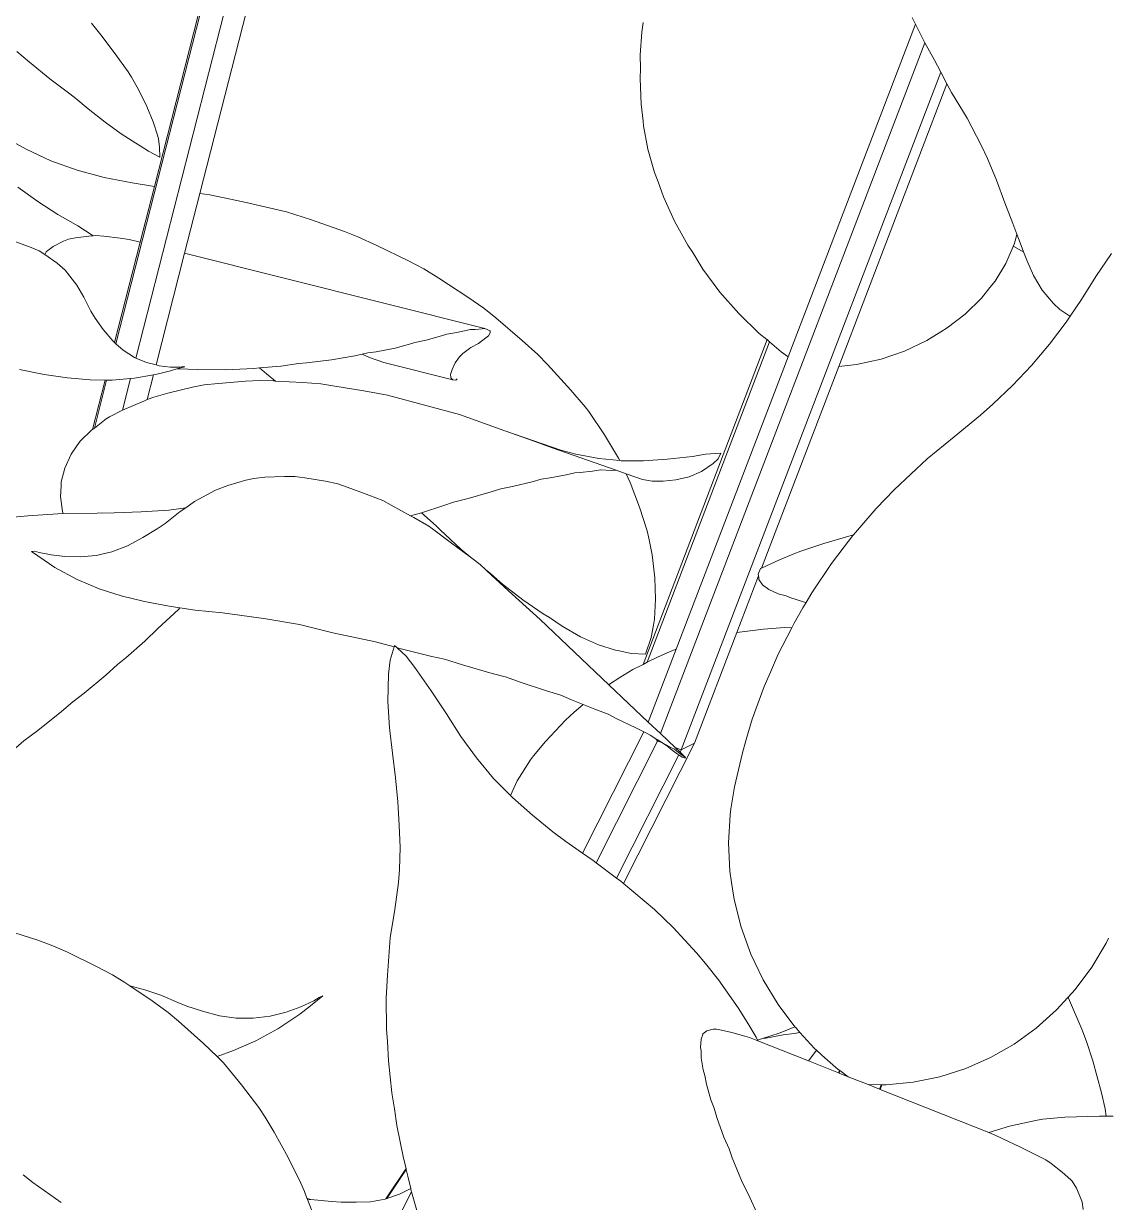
# Model space of a CAD drawing. Header units: metres. Extents: x 12.2 to 77.2, y 18.8 to 35.5.
# Drawn here: x 61.6168 to 61.8516, y 30.0491 to 30.3045 of the extents above; entities that cross this region are included whole.
import ezdxf

# ---------------------------------------------------------------- set-up
doc = ezdxf.new("R2010")
doc.units = ezdxf.units.M
doc.layers.add('0inne_gulv', color=7, linetype='Continuous', lineweight=13)

# ---------------------------------------------------------------- blocks, each defined once
blk = doc.blocks.new('One bedroom house rs')
for p, q in [((-8.92525, -1.75075), (-8.89274, -1.62358)), ((-8.9169, -1.71672), (-8.89324, -1.62415)), ((-8.88801, -1.62503), (-8.92093, -1.75386)), ((-8.90706, -1.71821), (-8.88377, -1.62705)), ((-8.75271, -1.68005), (-8.752, -1.68151)), ((-8.92849, -1.68384), (-8.93057, -1.68127)), ((-8.81131, -1.68326), (-8.81099, -1.68117)), ((-8.752, -1.68151), (-8.7796, -1.75357)), ((-8.752, -1.68151), (-8.75017, -1.68526)), ((-8.92849, -1.68384), (-8.92538, -1.68794)), ((-8.81165, -1.68814), (-8.81131, -1.68326)), ((-8.80729, -1.83521), (-8.74999, -1.68558)), ((-8.75017, -1.68526), (-8.74999, -1.68558)), ((-8.74999, -1.68558), (-8.74798, -1.68917)), ((-8.94397, -1.68974), (-8.94671, -1.68742)), ((-8.92262, -1.69183), (-8.92538, -1.68794)), ((-8.81161, -1.69114), (-8.81165, -1.68814)), ((-8.94397, -1.68974), (-8.93954, -1.69334)), ((-8.74798, -1.68917), (-8.74654, -1.69192)), ((-8.92262, -1.69183), (-8.92185, -1.693)), ((-8.92037, -1.6957), (-8.92185, -1.693)), ((-8.81168, -1.69332), (-8.81161, -1.69114)), ((-8.80276, -1.83874), (-8.74654, -1.69192)), ((-8.74654, -1.69192), (-8.7452, -1.69447)), ((-8.93954, -1.69334), (-8.93525, -1.69664)), ((-8.91858, -1.69935), (-8.92037, -1.6957)), ((-8.81168, -1.69332), (-8.81145, -1.69888)), ((-8.76865, -1.7557), (-8.7452, -1.69447)), ((-8.7452, -1.69447), (-8.74422, -1.69633)), ((-8.93525, -1.69664), (-8.93392, -1.6976)), ((-8.93392, -1.6976), (-8.93127, -1.69985)), ((-8.74422, -1.69633), (-8.74085, -1.70188)), ((-8.93127, -1.69985), (-8.92757, -1.70277)), ((-8.91858, -1.69935), (-8.91719, -1.70264)), ((-8.81102, -1.70251), (-8.81145, -1.69888)), ((-8.92412, -1.70528), (-8.92757, -1.70277)), ((-8.91623, -1.70553), (-8.91719, -1.70264)), ((-8.81095, -1.70354), (-8.81102, -1.70251)), ((-8.73781, -1.70772), (-8.74085, -1.70188)), ((-8.9447, -1.70862), (-8.94985, -1.70578)), ((-8.92412, -1.70528), (-8.92096, -1.70733)), ((-8.91623, -1.70553), (-8.91605, -1.70637)), ((-8.81003, -1.70858), (-8.81095, -1.70354)), ((-8.92096, -1.70733), (-8.91999, -1.70787)), ((-8.91999, -1.70787), (-8.91818, -1.70904)), ((-8.91577, -1.70813), (-8.91605, -1.70637)), ((-8.91576, -1.7103), (-8.91577, -1.70813)), ((-8.81003, -1.70858), (-8.80855, -1.71365)), ((-8.73645, -1.7106), (-8.73781, -1.70772)), ((-8.93931, -1.71109), (-8.9447, -1.70862)), ((-8.93931, -1.71109), (-8.93367, -1.71313)), ((-8.91576, -1.7103), (-8.91818, -1.70904)), ((-8.73645, -1.7106), (-8.73444, -1.71533)), ((-8.93367, -1.71313), (-8.92781, -1.71472)), ((-8.80774, -1.71566), (-8.80855, -1.71365)), ((-8.92176, -1.71587), (-8.92781, -1.71472)), ((-8.92176, -1.71587), (-8.9169, -1.71672)), ((-8.80663, -1.71891), (-8.80774, -1.71566)), ((-8.73265, -1.7202), (-8.73444, -1.71533)), ((-8.94649, -1.71681), (-8.94218, -1.7199)), ((-8.91997, -1.72874), (-8.9169, -1.71672)), ((-8.91037, -1.73114), (-8.90706, -1.71821)), ((-8.90706, -1.71821), (-8.90493, -1.71851)), ((-8.90493, -1.71851), (-8.89767, -1.71999)), ((-8.94218, -1.7199), (-8.93785, -1.72272)), ((-8.89767, -1.71999), (-8.88829, -1.72218)), ((-8.80663, -1.71891), (-8.80425, -1.72422)), ((-8.73094, -1.72472), (-8.73265, -1.7202)), ((-8.93785, -1.72272), (-8.93352, -1.72523)), ((-8.88829, -1.72218), (-8.8829, -1.72393)), ((-8.93015, -1.72734), (-8.93352, -1.72523)), ((-8.8829, -1.72393), (-8.8757, -1.72647)), ((-8.87282, -1.72756), (-8.8757, -1.72647)), ((-8.80137, -1.72939), (-8.80425, -1.72422)), ((-8.73006, -1.72703), (-8.73094, -1.72472)), ((-8.94362, -1.72988), (-8.94696, -1.72869)), ((-8.93661, -1.72853), (-8.93886, -1.72971)), ((-8.93661, -1.72853), (-8.93555, -1.72809)), ((-8.93555, -1.72809), (-8.93403, -1.7278)), ((-8.93403, -1.7278), (-8.93111, -1.72742)), ((-8.93111, -1.72742), (-8.93015, -1.72734)), ((-8.93015, -1.72734), (-8.92964, -1.72729)), ((-8.92787, -1.72747), (-8.92964, -1.72729)), ((-8.92432, -1.72789), (-8.92787, -1.72747)), ((-8.92553, -1.75049), (-8.91997, -1.72874)), ((-8.92234, -1.72814), (-8.92432, -1.72789)), ((-8.92234, -1.72814), (-8.91997, -1.72874)), ((-8.86871, -1.72946), (-8.87282, -1.72756)), ((-8.73039, -1.72826), (-8.73065, -1.72919)), ((-8.73006, -1.72703), (-8.73039, -1.72826)), ((-8.72937, -1.72886), (-8.73006, -1.72703)), ((-8.72861, -1.73081), (-8.72937, -1.72886)), ((-8.94362, -1.72988), (-8.94185, -1.73065)), ((-8.94185, -1.73065), (-8.94064, -1.73139)), ((-8.94064, -1.73139), (-8.94034, -1.73086)), ((-8.93796, -1.73333), (-8.94064, -1.73139)), ((-8.94034, -1.73086), (-8.94001, -1.73054)), ((-8.94001, -1.73054), (-8.93886, -1.72971)), ((-8.91656, -1.75535), (-8.91037, -1.73114)), ((-8.91037, -1.73114), (-8.84532, -1.74744)), ((-8.86871, -1.72946), (-8.86189, -1.7328)), ((-8.80137, -1.72939), (-8.80028, -1.731)), ((-8.7981, -1.73456), (-8.80028, -1.731)), ((-8.73085, -1.72966), (-8.73246, -1.73336)), ((-8.73065, -1.72919), (-8.73085, -1.72966)), ((-8.73085, -1.72966), (-8.73074, -1.72971)), ((-8.73074, -1.72971), (-8.72905, -1.7306)), ((-8.72861, -1.73081), (-8.72905, -1.7306)), ((-8.7279, -1.73262), (-8.72861, -1.73081)), ((-8.71295, -1.73615), (-8.70958, -1.73119)), ((-8.93627, -1.73482), (-8.93796, -1.73333)), ((-8.86189, -1.7328), (-8.85855, -1.73455)), ((-8.73246, -1.73336), (-8.73479, -1.73721)), ((-8.7279, -1.73262), (-8.72644, -1.736)), ((-8.93372, -1.73809), (-8.93627, -1.73482)), ((-8.85855, -1.73455), (-8.85532, -1.73655)), ((-8.85532, -1.73655), (-8.84899, -1.74069)), ((-8.79443, -1.73955), (-8.7981, -1.73456)), ((-8.72644, -1.736), (-8.72456, -1.73912)), ((-8.71609, -1.74118), (-8.71295, -1.73615)), ((-8.93223, -1.74068), (-8.93372, -1.73809)), ((-8.73775, -1.74091), (-8.73593, -1.7386)), ((-8.73479, -1.73721), (-8.73593, -1.7386)), ((-8.72215, -1.74202), (-8.72456, -1.73912)), ((-8.93066, -1.74373), (-8.93223, -1.74068)), ((-8.84899, -1.74069), (-8.84554, -1.74307)), ((-8.79443, -1.73955), (-8.79033, -1.74421)), ((-8.73775, -1.74091), (-8.74124, -1.74434)), ((-8.71851, -1.74477), (-8.71609, -1.74118)), ((-8.92974, -1.74522), (-8.93066, -1.74373)), ((-8.84293, -1.74517), (-8.84554, -1.74307)), ((-8.78586, -1.74851), (-8.79033, -1.74421)), ((-8.74124, -1.74434), (-8.74517, -1.74734)), ((-8.72215, -1.74202), (-8.72072, -1.74331)), ((-8.71861, -1.7448), (-8.72072, -1.74331)), ((-8.92799, -1.74764), (-8.92974, -1.74522)), ((-8.8372, -1.75005), (-8.84293, -1.74517)), ((-8.7194, -1.74611), (-8.723, -1.75087)), ((-8.7194, -1.74611), (-8.71851, -1.74477)), ((-8.71861, -1.7448), (-8.71851, -1.74477)), ((-8.92799, -1.74764), (-8.92594, -1.75012)), ((-8.85806, -1.74996), (-8.85471, -1.74905)), ((-8.85471, -1.74905), (-8.85353, -1.74865)), ((-8.85182, -1.74841), (-8.85353, -1.74865)), ((-8.84938, -1.7479), (-8.85182, -1.74841)), ((-8.84938, -1.7479), (-8.84847, -1.74764)), ((-8.84847, -1.74764), (-8.8474, -1.74764)), ((-8.8474, -1.74764), (-8.84588, -1.74754)), ((-8.84514, -1.74944), (-8.84669, -1.75071)), ((-8.84588, -1.74754), (-8.84532, -1.74744)), ((-8.84532, -1.74744), (-8.84484, -1.74764)), ((-8.84455, -1.74903), (-8.84514, -1.74944)), ((-8.84427, -1.74794), (-8.84484, -1.74764)), ((-8.84416, -1.74837), (-8.84455, -1.74903)), ((-8.84418, -1.74805), (-8.84427, -1.74794)), ((-8.84416, -1.74837), (-8.84418, -1.74805)), ((-8.78586, -1.74851), (-8.78422, -1.74983)), ((-8.74656, -1.74815), (-8.74959, -1.75005)), ((-8.74517, -1.74734), (-8.74656, -1.74815)), ((-8.92553, -1.75049), (-8.92594, -1.75012)), ((-8.92525, -1.75075), (-8.92553, -1.75049)), ((-8.92369, -1.75216), (-8.92525, -1.75075)), ((-8.86477, -1.75168), (-8.86889, -1.75248)), ((-8.86112, -1.75071), (-8.86477, -1.75168)), ((-8.86047, -1.75047), (-8.86112, -1.75071)), ((-8.85806, -1.74996), (-8.86047, -1.75047)), ((-8.8501, -1.7529), (-8.84838, -1.75154)), ((-8.84669, -1.75071), (-8.84838, -1.75154)), ((-8.83385, -1.75305), (-8.8372, -1.75005)), ((-8.81104, -1.82022), (-8.78417, -1.74985)), ((-8.81014, -1.81975), (-8.78363, -1.75034)), ((-8.78417, -1.74985), (-8.78422, -1.74983)), ((-8.78363, -1.75034), (-8.78417, -1.74985)), ((-8.78111, -1.75251), (-8.78363, -1.75034)), ((-8.74959, -1.75005), (-8.75439, -1.75233)), ((-8.723, -1.75087), (-8.72689, -1.75543)), ((-8.92123, -1.75373), (-8.92369, -1.75216)), ((-8.92123, -1.75373), (-8.92093, -1.75386)), ((-8.92093, -1.75386), (-8.91859, -1.75484)), ((-8.87851, -1.75425), (-8.88385, -1.75489)), ((-8.87349, -1.75338), (-8.87851, -1.75425)), ((-8.87349, -1.75338), (-8.87188, -1.753)), ((-8.87188, -1.753), (-8.8707, -1.75273)), ((-8.87034, -1.75373), (-8.87188, -1.753)), ((-8.86889, -1.75248), (-8.8707, -1.75273)), ((-8.87034, -1.75373), (-8.86718, -1.75484)), ((-8.8508, -1.75362), (-8.85172, -1.75489)), ((-8.8508, -1.75362), (-8.8501, -1.7529)), ((-8.83175, -1.75523), (-8.83385, -1.75305)), ((-8.7796, -1.75357), (-8.80385, -1.81691)), ((-8.7796, -1.75357), (-8.78111, -1.75251)), ((-8.75949, -1.75407), (-8.76481, -1.75523)), ((-8.75949, -1.75407), (-8.75439, -1.75233)), ((-8.94082, -1.7574), (-8.94616, -1.75631)), ((-8.91859, -1.75484), (-8.91656, -1.75535)), ((-8.91656, -1.75535), (-8.91588, -1.75552)), ((-8.91604, -1.75729), (-8.91343, -1.75659)), ((-8.91588, -1.75552), (-8.91345, -1.75585)), ((-8.91137, -1.75586), (-8.91345, -1.75585)), ((-8.91208, -1.75622), (-8.91343, -1.75659)), ((-8.91028, -1.75573), (-8.91208, -1.75622)), ((-8.90964, -1.75625), (-8.91208, -1.75622)), ((-8.91137, -1.75586), (-8.91055, -1.75571)), ((-8.91028, -1.75573), (-8.91055, -1.75571)), ((-8.90755, -1.75635), (-8.90964, -1.75625)), ((-8.90143, -1.75637), (-8.90755, -1.75635)), ((-8.90143, -1.75637), (-8.8954, -1.75611)), ((-8.89417, -1.756), (-8.8954, -1.75611)), ((-8.88951, -1.75558), (-8.89417, -1.756)), ((-8.89417, -1.756), (-8.89264, -1.75729)), ((-8.88566, -1.75503), (-8.88951, -1.75558)), ((-8.88385, -1.75489), (-8.88566, -1.75503)), ((-8.86718, -1.75484), (-8.85225, -1.75859)), ((-8.85273, -1.7574), (-8.8524, -1.75631)), ((-8.8524, -1.75631), (-8.85172, -1.75489)), ((-8.83175, -1.75523), (-8.82667, -1.76079)), ((-8.78537, -1.79935), (-8.76865, -1.7557)), ((-8.76669, -1.75543), (-8.76865, -1.7557)), ((-8.76481, -1.75523), (-8.76669, -1.75543)), ((-8.73102, -1.75977), (-8.72689, -1.75543)), ((-8.9357, -1.75816), (-8.94082, -1.7574)), ((-8.93081, -1.75859), (-8.9357, -1.75816)), ((-8.93081, -1.75859), (-8.92761, -1.75862)), ((-8.93035, -1.76935), (-8.92761, -1.75862)), ((-8.92991, -1.76901), (-8.92726, -1.75863)), ((-8.92761, -1.75862), (-8.92726, -1.75863)), ((-8.92726, -1.75863), (-8.92608, -1.75864)), ((-8.92608, -1.75864), (-8.92207, -1.7583)), ((-8.92207, -1.7583), (-8.92382, -1.76517)), ((-8.92207, -1.7583), (-8.92119, -1.75822)), ((-8.9171, -1.75748), (-8.92119, -1.75822)), ((-8.91847, -1.76286), (-8.9171, -1.75748)), ((-8.91604, -1.75729), (-8.9171, -1.75748)), ((-8.90865, -1.76018), (-8.90615, -1.75966)), ((-8.90615, -1.75966), (-8.90304, -1.75934)), ((-8.90304, -1.75934), (-8.89717, -1.75888)), ((-8.89717, -1.75888), (-8.89408, -1.7587)), ((-8.89408, -1.7587), (-8.89107, -1.75882)), ((-8.89068, -1.75884), (-8.89264, -1.75729)), ((-8.89068, -1.75884), (-8.89107, -1.75882)), ((-8.88475, -1.75917), (-8.89068, -1.75884)), ((-8.88084, -1.75944), (-8.88475, -1.75917)), ((-8.87825, -1.75986), (-8.88084, -1.75944)), ((-8.85268, -1.75798), (-8.85273, -1.7574)), ((-8.85267, -1.75816), (-8.85268, -1.75798)), ((-8.85225, -1.75859), (-8.85267, -1.75816)), ((-8.85225, -1.75859), (-8.85159, -1.75864)), ((-8.85159, -1.75864), (-8.85129, -1.75838)), ((-8.914, -1.76146), (-8.91703, -1.76229)), ((-8.90865, -1.76018), (-8.914, -1.76146)), ((-8.87825, -1.75986), (-8.87157, -1.76099)), ((-8.87157, -1.76099), (-8.86644, -1.7619)), ((-8.86644, -1.7619), (-8.85778, -1.76422)), ((-8.82355, -1.76442), (-8.82667, -1.76079)), ((-8.73102, -1.75977), (-8.73526, -1.76385)), ((-8.92382, -1.76517), (-8.91906, -1.76309)), ((-8.91906, -1.76309), (-8.91847, -1.76286)), ((-8.91847, -1.76286), (-8.91703, -1.76229)), ((-8.85778, -1.76422), (-8.85084, -1.76611)), ((-8.82278, -1.76545), (-8.82355, -1.76442)), ((-8.73526, -1.76385), (-8.73796, -1.76625)), ((-8.92738, -1.76705), (-8.92991, -1.76901)), ((-8.92663, -1.76658), (-8.92738, -1.76705)), ((-8.92382, -1.76517), (-8.92663, -1.76658)), ((-8.85084, -1.76611), (-8.841, -1.76962)), ((-8.8194, -1.77049), (-8.82278, -1.76545)), ((-8.73796, -1.76625), (-8.74367, -1.77089)), ((-8.93045, -1.76943), (-8.93297, -1.77189)), ((-8.93035, -1.76935), (-8.93045, -1.76943)), ((-8.92991, -1.76901), (-8.93035, -1.76935)), ((-8.841, -1.76962), (-8.83585, -1.77145)), ((-8.82888, -1.77382), (-8.841, -1.76962)), ((-8.93297, -1.77189), (-8.93374, -1.7729)), ((-8.83071, -1.77331), (-8.83585, -1.77145)), ((-8.8194, -1.77049), (-8.81637, -1.77556)), ((-8.74367, -1.77089), (-8.74951, -1.77569)), ((-8.93493, -1.7747), (-8.93631, -1.77769)), ((-8.93493, -1.7747), (-8.93374, -1.7729)), ((-8.81688, -1.77816), (-8.83071, -1.77331)), ((-8.82888, -1.77382), (-8.83071, -1.77331)), ((-8.82563, -1.77471), (-8.82888, -1.77382)), ((-8.82065, -1.77564), (-8.82563, -1.77471)), ((-8.80036, -1.77515), (-8.79754, -1.7747)), ((-8.7942, -1.77443), (-8.79754, -1.7747)), ((-8.7942, -1.77443), (-8.79476, -1.77567)), ((-8.8161, -1.77606), (-8.82065, -1.77564)), ((-8.8161, -1.77606), (-8.81637, -1.77556)), ((-8.81577, -1.77609), (-8.8161, -1.77606)), ((-8.81577, -1.77609), (-8.81094, -1.7761)), ((-8.81094, -1.7761), (-8.80584, -1.77578)), ((-8.80036, -1.77515), (-8.80584, -1.77578)), ((-8.79585, -1.77673), (-8.79835, -1.7784)), ((-8.79585, -1.77673), (-8.79476, -1.77567)), ((-8.74951, -1.77569), (-8.75657, -1.78232)), ((-8.93631, -1.77769), (-8.93708, -1.78068)), ((-8.89709, -1.78029), (-8.89538, -1.77992)), ((-8.89538, -1.77992), (-8.89301, -1.77967)), ((-8.89301, -1.77967), (-8.88875, -1.77948)), ((-8.88649, -1.7795), (-8.88875, -1.77948)), ((-8.88434, -1.77978), (-8.88649, -1.7795)), ((-8.87981, -1.78055), (-8.88434, -1.77978)), ((-8.83311, -1.78009), (-8.83508, -1.78066)), ((-8.8312, -1.77982), (-8.83311, -1.78009)), ((-8.82772, -1.77917), (-8.8312, -1.77982)), ((-8.82772, -1.77917), (-8.82586, -1.77873)), ((-8.82586, -1.77873), (-8.82464, -1.77866)), ((-8.82197, -1.77838), (-8.82464, -1.77866)), ((-8.82028, -1.77809), (-8.82197, -1.77838)), ((-8.81791, -1.77821), (-8.82028, -1.77809)), ((-8.81688, -1.77816), (-8.81791, -1.77821)), ((-8.81469, -1.77893), (-8.81688, -1.77816)), ((-8.81385, -1.78082), (-8.81469, -1.77893)), ((-8.81116, -1.78017), (-8.81469, -1.77893)), ((-8.80396, -1.78023), (-8.80107, -1.77956)), ((-8.80107, -1.77956), (-8.79835, -1.7784)), ((-8.93713, -1.78162), (-8.93725, -1.78387)), ((-8.93708, -1.78068), (-8.93713, -1.78162)), ((-8.9037, -1.78244), (-8.90821, -1.78494)), ((-8.90102, -1.78143), (-8.9037, -1.78244)), ((-8.89709, -1.78029), (-8.90102, -1.78143)), ((-8.87714, -1.78112), (-8.87981, -1.78055)), ((-8.87515, -1.78179), (-8.87714, -1.78112)), ((-8.87515, -1.78179), (-8.87042, -1.78354)), ((-8.84395, -1.78287), (-8.84189, -1.7822)), ((-8.83933, -1.78169), (-8.84189, -1.7822)), ((-8.83508, -1.78066), (-8.83933, -1.78169)), ((-8.81385, -1.78082), (-8.81181, -1.78613)), ((-8.80907, -1.78052), (-8.81116, -1.78017)), ((-8.80666, -1.78054), (-8.80907, -1.78052)), ((-8.80666, -1.78054), (-8.80396, -1.78023)), ((-8.75657, -1.78232), (-8.76056, -1.78646)), ((-8.93725, -1.78387), (-8.93681, -1.78708)), ((-8.90821, -1.78494), (-8.91013, -1.7863)), ((-8.87042, -1.78354), (-8.86744, -1.78472)), ((-8.86558, -1.78571), (-8.86744, -1.78472)), ((-8.85423, -1.78583), (-8.8521, -1.78507)), ((-8.8521, -1.78507), (-8.84892, -1.78428)), ((-8.84892, -1.78428), (-8.84395, -1.78287)), ((-8.93675, -1.78752), (-8.94433, -1.788)), ((-8.93665, -1.78752), (-8.93681, -1.78708)), ((-8.93665, -1.78752), (-8.93675, -1.78752)), ((-8.92929, -1.78748), (-8.93665, -1.78752)), ((-8.92566, -1.7874), (-8.92929, -1.78748)), ((-8.91975, -1.78715), (-8.92566, -1.7874)), ((-8.91975, -1.78715), (-8.91378, -1.78681)), ((-8.91457, -1.78969), (-8.91129, -1.78712)), ((-8.91013, -1.7863), (-8.91378, -1.78681)), ((-8.91013, -1.7863), (-8.91129, -1.78712)), ((-8.86139, -1.78803), (-8.86558, -1.78571)), ((-8.86139, -1.78803), (-8.85985, -1.78761)), ((-8.85906, -1.78736), (-8.85985, -1.78761)), ((-8.85423, -1.78583), (-8.85906, -1.78736)), ((-8.85906, -1.78736), (-8.85588, -1.79017)), ((-8.81018, -1.79129), (-8.81181, -1.78613)), ((-8.76056, -1.78646), (-8.76545, -1.79213)), ((-8.94433, -1.788), (-8.95396, -1.78891)), ((-8.91631, -1.79088), (-8.91457, -1.78969)), ((-8.86071, -1.78841), (-8.86139, -1.78803)), ((-8.86071, -1.78841), (-8.85745, -1.79029)), ((-8.85745, -1.79029), (-8.85664, -1.79087)), ((-8.85588, -1.79017), (-8.85498, -1.7911)), ((-8.92274, -1.79453), (-8.91938, -1.79274)), ((-8.91631, -1.79088), (-8.91938, -1.79274)), ((-8.85664, -1.79087), (-8.85251, -1.79393)), ((-8.85498, -1.7911), (-8.85051, -1.79526)), ((-8.81018, -1.79129), (-8.80978, -1.7929)), ((-8.76649, -1.79242), (-8.77185, -1.79405)), ((-8.76745, -1.79472), (-8.76557, -1.79228)), ((-8.76649, -1.79242), (-8.76545, -1.79213)), ((-8.76545, -1.79213), (-8.76557, -1.79228)), ((-8.92614, -1.79584), (-8.92274, -1.79453)), ((-8.85251, -1.79393), (-8.84844, -1.79701)), ((-8.85051, -1.79526), (-8.84844, -1.79701)), ((-8.8091, -1.79646), (-8.80978, -1.7929)), ((-8.77684, -1.79572), (-8.77185, -1.79405)), ((-8.77021, -1.79837), (-8.76745, -1.79472)), ((-8.94355, -1.79575), (-8.94291, -1.79568)), ((-8.94355, -1.79575), (-8.94082, -1.79766)), ((-8.94187, -1.79598), (-8.94291, -1.79568)), ((-8.94187, -1.79598), (-8.93929, -1.79647)), ((-8.93848, -1.7992), (-8.94082, -1.79766)), ((-8.93632, -1.79681), (-8.93929, -1.79647)), ((-8.93298, -1.79694), (-8.93632, -1.79681)), ((-8.93298, -1.79694), (-8.92956, -1.79664)), ((-8.92956, -1.79664), (-8.92614, -1.79584)), ((-8.84844, -1.79701), (-8.84816, -1.79722)), ((-8.84816, -1.79722), (-8.84636, -1.79861)), ((-8.80851, -1.80145), (-8.8091, -1.79646)), ((-8.78537, -1.79935), (-8.78145, -1.79757)), ((-8.78145, -1.79757), (-8.77841, -1.7963)), ((-8.77684, -1.79572), (-8.77841, -1.7963)), ((-8.93848, -1.7992), (-8.93367, -1.80181)), ((-8.84513, -1.79973), (-8.84636, -1.79861)), ((-8.84513, -1.79973), (-8.84411, -1.80051)), ((-8.84379, -1.80095), (-8.84513, -1.79973)), ((-8.84147, -1.80282), (-8.84411, -1.80051)), ((-8.7856, -1.79945), (-8.78608, -1.80067)), ((-8.7856, -1.79945), (-8.78537, -1.79935)), ((-8.77021, -1.79837), (-8.77447, -1.8047)), ((-8.9289, -1.80384), (-8.93367, -1.80181)), ((-8.84379, -1.80095), (-8.83937, -1.80498)), ((-8.84147, -1.80282), (-8.83708, -1.80625)), ((-8.80851, -1.80145), (-8.80834, -1.80612)), ((-8.79072, -1.81331), (-8.78602, -1.80107)), ((-8.78602, -1.80107), (-8.78608, -1.80067)), ((-8.78598, -1.80138), (-8.78602, -1.80107)), ((-8.78593, -1.80181), (-8.78598, -1.80138)), ((-8.78517, -1.80298), (-8.78593, -1.80181)), ((-8.78517, -1.80298), (-8.78378, -1.80401)), ((-8.9241, -1.80536), (-8.9289, -1.80384)), ((-8.91905, -1.80661), (-8.9241, -1.80536)), ((-8.83937, -1.80498), (-8.83485, -1.80912)), ((-8.78178, -1.8049), (-8.78378, -1.80401)), ((-8.78003, -1.8054), (-8.78178, -1.8049)), ((-8.77921, -1.80576), (-8.78003, -1.8054)), ((-8.77447, -1.8047), (-8.77573, -1.80683)), ((-8.91905, -1.80661), (-8.91369, -1.80764)), ((-8.91369, -1.80764), (-8.9114, -1.80798)), ((-8.91171, -1.80832), (-8.9114, -1.80798)), ((-8.9114, -1.80798), (-8.90805, -1.80847)), ((-8.83708, -1.80625), (-8.83271, -1.80924)), ((-8.80858, -1.81042), (-8.80834, -1.80612)), ((-8.7761, -1.80674), (-8.77921, -1.80576)), ((-8.7764, -1.80796), (-8.77833, -1.81127)), ((-8.77573, -1.80683), (-8.7764, -1.80796)), ((-8.77573, -1.80683), (-8.7761, -1.80674)), ((-8.91618, -1.81244), (-8.91171, -1.80832)), ((-8.90216, -1.80906), (-8.90805, -1.80847)), ((-8.90216, -1.80906), (-8.89636, -1.80981)), ((-8.89636, -1.80981), (-8.8928, -1.81034)), ((-8.8928, -1.81034), (-8.8855, -1.81158)), ((-8.83485, -1.80912), (-8.83337, -1.81047)), ((-8.81845, -1.82462), (-8.83337, -1.81047)), ((-8.83271, -1.80924), (-8.83132, -1.81006)), ((-8.83132, -1.81006), (-8.82856, -1.81196)), ((-8.80858, -1.81042), (-8.80881, -1.81174)), ((-8.91898, -1.8152), (-8.91618, -1.81244)), ((-8.8855, -1.81158), (-8.87824, -1.81336)), ((-8.82856, -1.81196), (-8.82457, -1.81424)), ((-8.80932, -1.81441), (-8.80881, -1.81174)), ((-8.78496, -1.81258), (-8.79072, -1.81331)), ((-8.78034, -1.81224), (-8.78496, -1.81258)), ((-8.77884, -1.81227), (-8.78177, -1.81804)), ((-8.77884, -1.81227), (-8.78034, -1.81224)), ((-8.77833, -1.81127), (-8.77884, -1.81227)), ((-8.92308, -1.8188), (-8.91898, -1.8152)), ((-8.87824, -1.81336), (-8.869, -1.81534)), ((-8.869, -1.81534), (-8.86496, -1.81645)), ((-8.82071, -1.81597), (-8.82457, -1.81424)), ((-8.81049, -1.81797), (-8.80932, -1.81441)), ((-8.7999, -1.8373), (-8.79072, -1.81331)), ((-8.86496, -1.81645), (-8.86584, -1.8193)), ((-8.86486, -1.81614), (-8.86496, -1.81645)), ((-8.86486, -1.81614), (-8.86434, -1.81662)), ((-8.86434, -1.81662), (-8.86374, -1.81678)), ((-8.86434, -1.81662), (-8.86235, -1.81845)), ((-8.86374, -1.81678), (-8.8568, -1.8185)), ((-8.82071, -1.81597), (-8.81702, -1.81714)), ((-8.81702, -1.81714), (-8.81584, -1.81734)), ((-8.81584, -1.81734), (-8.81363, -1.81784)), ((-8.81049, -1.81797), (-8.81363, -1.81784)), ((-8.80385, -1.81691), (-8.80991, -1.83273)), ((-8.80514, -1.8174), (-8.80795, -1.81862)), ((-8.80385, -1.81691), (-8.80514, -1.8174)), ((-8.78177, -1.81804), (-8.78347, -1.82191)), ((-8.92487, -1.82021), (-8.92745, -1.82259)), ((-8.92308, -1.8188), (-8.92487, -1.82021)), ((-8.86616, -1.82231), (-8.86584, -1.8193)), ((-8.8605, -1.82092), (-8.86235, -1.81845)), ((-8.8605, -1.82092), (-8.85694, -1.82598)), ((-8.85406, -1.81911), (-8.8568, -1.8185)), ((-8.85015, -1.82033), (-8.85406, -1.81911)), ((-8.85015, -1.82033), (-8.84375, -1.82216)), ((-8.81104, -1.82022), (-8.81325, -1.82135)), ((-8.81014, -1.81975), (-8.81104, -1.82022)), ((-8.80795, -1.81862), (-8.81014, -1.81975)), ((-8.92745, -1.82259), (-8.93211, -1.82646)), ((-8.86616, -1.82231), (-8.86632, -1.82829)), ((-8.84375, -1.82216), (-8.84066, -1.82296)), ((-8.84066, -1.82296), (-8.83767, -1.82404)), ((-8.81834, -1.82454), (-8.81605, -1.82303)), ((-8.81325, -1.82135), (-8.81605, -1.82303)), ((-8.78479, -1.82499), (-8.78347, -1.82191)), ((-8.85364, -1.83095), (-8.85694, -1.82598)), ((-8.83767, -1.82404), (-8.83193, -1.82597)), ((-8.83193, -1.82597), (-8.82884, -1.82692)), ((-8.81845, -1.82462), (-8.81834, -1.82454)), ((-8.80991, -1.83273), (-8.81845, -1.82462)), ((-8.78738, -1.83211), (-8.78479, -1.82499)), ((-8.93701, -1.83046), (-8.93457, -1.82833)), ((-8.93457, -1.82833), (-8.93211, -1.82646)), ((-8.86601, -1.83398), (-8.86632, -1.82829)), ((-8.82652, -1.82791), (-8.82884, -1.82692)), ((-8.82402, -1.82892), (-8.82652, -1.82791)), ((-8.94214, -1.83457), (-8.93701, -1.83046)), ((-8.85051, -1.83583), (-8.85364, -1.83095)), ((-8.82782, -1.83231), (-8.82594, -1.83058)), ((-8.82594, -1.83058), (-8.82402, -1.82892)), ((-8.8215, -1.82992), (-8.82402, -1.82892)), ((-8.81863, -1.831), (-8.8215, -1.82992)), ((-8.81685, -1.83192), (-8.81863, -1.831)), ((-8.82782, -1.83231), (-8.83219, -1.8369)), ((-8.81685, -1.83192), (-8.81264, -1.834)), ((-8.80729, -1.83521), (-8.80991, -1.83273)), ((-8.78868, -1.83646), (-8.78738, -1.83211)), ((-8.94516, -1.83678), (-8.94214, -1.83457)), ((-8.86531, -1.83947), (-8.86601, -1.83398)), ((-8.85051, -1.83583), (-8.84713, -1.8405)), ((-8.81087, -1.83482), (-8.82415, -1.86111)), ((-8.81087, -1.83482), (-8.81264, -1.834)), ((-8.81012, -1.83517), (-8.81087, -1.83482)), ((-8.80951, -1.83557), (-8.81012, -1.83517)), ((-8.80826, -1.83633), (-8.80951, -1.83557)), ((-8.80409, -1.83825), (-8.80729, -1.83521)), ((-8.94695, -1.83829), (-8.94516, -1.83678)), ((-8.83475, -1.84001), (-8.83219, -1.8369)), ((-8.82123, -1.86319), (-8.80791, -1.83683)), ((-8.81526, -1.8677), (-8.7999, -1.8373)), ((-8.80791, -1.83683), (-8.80826, -1.83633)), ((-8.80782, -1.83659), (-8.80826, -1.83633)), ((-8.80791, -1.83683), (-8.80782, -1.83659)), ((-8.80698, -1.83711), (-8.80791, -1.83683)), ((-8.80698, -1.83711), (-8.80782, -1.83659)), ((-8.80698, -1.83711), (-8.80696, -1.83715)), ((-8.80696, -1.83715), (-8.80686, -1.83722)), ((-8.80686, -1.83722), (-8.80565, -1.83804)), ((-8.80686, -1.83722), (-8.80487, -1.83828)), ((-8.80502, -1.83857), (-8.80565, -1.83804)), ((-8.80502, -1.83857), (-8.80357, -1.83968)), ((-8.80421, -1.83859), (-8.80487, -1.83828)), ((-8.80335, -1.8393), (-8.80421, -1.83859)), ((-8.80276, -1.83874), (-8.80409, -1.83825)), ((-8.80303, -1.83925), (-8.80409, -1.83825)), ((-8.80303, -1.83925), (-8.80276, -1.83874)), ((-8.7999, -1.8373), (-8.80276, -1.83874)), ((-8.78952, -1.83936), (-8.78868, -1.83646)), ((-8.86466, -1.84481), (-8.86531, -1.83947)), ((-8.84713, -1.8405), (-8.84342, -1.84492)), ((-8.83829, -1.84544), (-8.83545, -1.84089)), ((-8.83545, -1.84089), (-8.83475, -1.84001)), ((-8.81679, -1.8665), (-8.80332, -1.83984)), ((-8.80332, -1.83984), (-8.80357, -1.83968)), ((-8.80335, -1.8393), (-8.80238, -1.84006)), ((-8.80254, -1.84034), (-8.80332, -1.83984)), ((-8.80184, -1.84037), (-8.80303, -1.83925)), ((-8.80254, -1.84034), (-8.80195, -1.84054)), ((-8.80186, -1.8404), (-8.80238, -1.84006)), ((-8.80195, -1.84054), (-8.80186, -1.8404)), ((-8.80186, -1.8404), (-8.80184, -1.84037)), ((-8.78952, -1.83936), (-8.79121, -1.84672)), ((-8.86466, -1.84481), (-8.86416, -1.85001)), ((-8.84342, -1.84492), (-8.83978, -1.8486)), ((-8.83829, -1.84544), (-8.83978, -1.8486)), ((-8.83978, -1.8486), (-8.83936, -1.84904)), ((-8.83936, -1.84904), (-8.835, -1.85285)), ((-8.792, -1.85151), (-8.79121, -1.84672)), ((-8.86416, -1.85001), (-8.86385, -1.85505)), ((-8.79219, -1.85278), (-8.792, -1.85151)), ((-8.83056, -1.85646), (-8.835, -1.85285)), ((-8.79252, -1.8589), (-8.79219, -1.85278)), ((-8.8637, -1.8599), (-8.86385, -1.85505)), ((-8.83056, -1.85646), (-8.82776, -1.85859)), ((-8.82776, -1.85859), (-8.82415, -1.86111)), ((-8.79252, -1.8589), (-8.79224, -1.86505)), ((-8.8637, -1.8599), (-8.86382, -1.86463)), ((-8.82415, -1.86111), (-8.82183, -1.86274)), ((-8.82123, -1.86319), (-8.82183, -1.86274)), ((-8.81679, -1.8665), (-8.82123, -1.86319)), ((-8.86382, -1.86463), (-8.86404, -1.8675)), ((-8.81585, -1.86721), (-8.81679, -1.8665)), ((-8.79189, -1.86748), (-8.79224, -1.86505)), ((-8.86404, -1.8675), (-8.86482, -1.8733)), ((-8.81526, -1.8677), (-8.81585, -1.86721)), ((-8.80859, -1.87331), (-8.81526, -1.8677)), ((-8.79132, -1.87115), (-8.79189, -1.86748)), ((-8.79132, -1.87115), (-8.78979, -1.87714)), ((-8.86482, -1.8733), (-8.86581, -1.87947)), ((-8.80454, -1.87724), (-8.80859, -1.87331)), ((-8.78768, -1.88297), (-8.78979, -1.87714)), ((-8.94874, -1.87788), (-8.94217, -1.87999)), ((-8.86581, -1.87947), (-8.86643, -1.88752)), ((-8.79943, -1.88273), (-8.80454, -1.87724)), ((-8.7102, -1.87951), (-8.71073, -1.88065)), ((-8.93889, -1.88118), (-8.94217, -1.87999)), ((-8.93573, -1.88258), (-8.93889, -1.88118)), ((-8.71073, -1.88065), (-8.71383, -1.88583)), ((-8.92945, -1.88564), (-8.93573, -1.88258)), ((-8.79943, -1.88273), (-8.7975, -1.88502)), ((-8.78768, -1.88297), (-8.78682, -1.88478)), ((-8.78499, -1.88856), (-8.78682, -1.88478)), ((-8.92595, -1.8875), (-8.92945, -1.88564)), ((-8.7975, -1.88502), (-8.79473, -1.88854)), ((-8.71383, -1.88583), (-8.71742, -1.89066)), ((-8.92332, -1.88915), (-8.92595, -1.8875)), ((-8.92332, -1.88915), (-8.92222, -1.88989)), ((-8.92222, -1.88989), (-8.91896, -1.8907)), ((-8.92222, -1.88989), (-8.91742, -1.89313)), ((-8.86643, -1.88752), (-8.86668, -1.8925)), ((-8.79473, -1.88854), (-8.79043, -1.89463)), ((-8.78176, -1.89387), (-8.78499, -1.88856)), ((-8.91896, -1.8907), (-8.91548, -1.89189)), ((-8.9118, -1.8935), (-8.91548, -1.89189)), ((-8.88043, -1.89204), (-8.88309, -1.89417)), ((-8.88237, -1.89312), (-8.88122, -1.89241)), ((-8.88043, -1.89204), (-8.88122, -1.89241)), ((-8.72144, -1.89507), (-8.71904, -1.89241)), ((-8.71896, -1.89233), (-8.71904, -1.89241)), ((-8.71742, -1.89066), (-8.71896, -1.89233)), ((-8.71896, -1.89233), (-8.71887, -1.8925)), ((-8.91742, -1.89313), (-8.9139, -1.89567)), ((-8.90987, -1.89423), (-8.9118, -1.8935)), ((-8.90987, -1.89423), (-8.9065, -1.89532)), ((-8.88833, -1.89553), (-8.88515, -1.89442)), ((-8.8854, -1.89597), (-8.88309, -1.89417)), ((-8.88237, -1.89312), (-8.88515, -1.89442)), ((-8.86668, -1.8925), (-8.86659, -1.89923)), ((-8.78847, -1.89774), (-8.79043, -1.89463)), ((-8.78176, -1.89387), (-8.77814, -1.89871)), ((-8.71887, -1.8925), (-8.71598, -1.89923)), ((-8.9117, -1.89752), (-8.9139, -1.89567)), ((-8.90625, -1.90237), (-8.9117, -1.89752)), ((-8.90283, -1.89633), (-8.9065, -1.89532)), ((-8.89916, -1.89686), (-8.90283, -1.89633)), ((-8.89549, -1.89689), (-8.89916, -1.89686)), ((-8.89185, -1.89642), (-8.89549, -1.89689)), ((-8.89185, -1.89642), (-8.88833, -1.89553)), ((-8.8854, -1.89597), (-8.89018, -1.89914)), ((-8.72144, -1.89507), (-8.72587, -1.89902)), ((-8.89495, -1.90176), (-8.89018, -1.89914)), ((-8.86639, -1.90193), (-8.86659, -1.89923)), ((-8.79806, -1.90024), (-8.79725, -1.89964)), ((-8.79725, -1.89964), (-8.79587, -1.89928)), ((-8.79587, -1.89928), (-8.79511, -1.89925)), ((-8.79407, -1.89944), (-8.79511, -1.89925)), ((-8.79407, -1.89944), (-8.7918, -1.89998)), ((-8.7918, -1.89998), (-8.78903, -1.90075)), ((-8.78657, -1.90099), (-8.78847, -1.89774)), ((-8.78134, -1.90004), (-8.78357, -1.90073)), ((-8.77814, -1.89871), (-8.78134, -1.90004)), ((-8.77705, -1.89994), (-8.77831, -1.90018)), ((-8.77814, -1.89871), (-8.77804, -1.89885)), ((-8.77705, -1.89994), (-8.77804, -1.89885)), ((-8.77387, -1.90343), (-8.77705, -1.89994)), ((-8.72587, -1.89902), (-8.73067, -1.90248)), ((-8.71496, -1.90193), (-8.71598, -1.89923)), ((-8.90625, -1.90237), (-8.90332, -1.90516)), ((-8.89978, -1.90388), (-8.89495, -1.90176)), ((-8.86619, -1.90609), (-8.86639, -1.90193)), ((-8.79847, -1.90143), (-8.79859, -1.9032)), ((-8.79847, -1.90143), (-8.79812, -1.90041)), ((-8.79812, -1.90041), (-8.79806, -1.90024)), ((-8.78903, -1.90075), (-8.78797, -1.90108)), ((-8.78615, -1.9018), (-8.78797, -1.90108)), ((-8.78622, -1.90166), (-8.78657, -1.90099)), ((-8.78622, -1.90166), (-8.78518, -1.9013)), ((-8.78615, -1.9018), (-8.78622, -1.90166)), ((-8.77522, -1.90614), (-8.78615, -1.9018)), ((-8.78518, -1.9013), (-8.78357, -1.90073)), ((-8.78442, -1.9012), (-8.78518, -1.9013)), ((-8.78442, -1.9012), (-8.78072, -1.90049)), ((-8.78072, -1.90049), (-8.77831, -1.90018)), ((-8.73067, -1.90248), (-8.73234, -1.90343)), ((-8.71361, -1.90609), (-8.71496, -1.90193)), ((-8.90332, -1.90516), (-8.89978, -1.90388)), ((-8.90332, -1.90516), (-8.90281, -1.90564)), ((-8.79859, -1.9032), (-8.79847, -1.90397)), ((-8.79845, -1.90545), (-8.79847, -1.90397)), ((-8.77344, -1.90382), (-8.77515, -1.90603)), ((-8.77387, -1.90343), (-8.77344, -1.90382)), ((-8.77344, -1.90382), (-8.77231, -1.90485)), ((-8.76927, -1.90758), (-8.77231, -1.90485)), ((-8.73234, -1.90343), (-8.73577, -1.90541)), ((-8.90281, -1.90564), (-8.90197, -1.90657)), ((-8.90197, -1.90657), (-8.89805, -1.9113)), ((-8.86619, -1.90609), (-8.86544, -1.91305)), ((-8.79802, -1.90808), (-8.79845, -1.90545)), ((-8.77522, -1.90614), (-8.77515, -1.90603)), ((-8.76869, -1.90873), (-8.77522, -1.90614)), ((-8.76847, -1.90818), (-8.76927, -1.90758)), ((-8.74674, -1.90956), (-8.74114, -1.90777)), ((-8.73577, -1.90541), (-8.74114, -1.90777)), ((-8.71361, -1.90609), (-8.71172, -1.91305)), ((-8.79802, -1.90808), (-8.79765, -1.90931)), ((-8.79765, -1.90931), (-8.79732, -1.91115)), ((-8.76847, -1.90818), (-8.76869, -1.90873)), ((-8.76858, -1.90878), (-8.76869, -1.90873)), ((-8.76858, -1.90878), (-8.76842, -1.90821)), ((-8.7666, -1.90956), (-8.76858, -1.90878)), ((-8.76842, -1.90821), (-8.76847, -1.90818)), ((-8.7666, -1.90956), (-8.76842, -1.90821)), ((-8.76229, -1.91127), (-8.7666, -1.90956)), ((-8.74674, -1.90956), (-8.75252, -1.91074)), ((-8.89805, -1.9113), (-8.89431, -1.91624)), ((-8.79732, -1.91115), (-8.79634, -1.91459)), ((-8.76229, -1.91127), (-8.75943, -1.9113)), ((-8.75981, -1.91226), (-8.76229, -1.91127)), ((-8.75981, -1.91226), (-8.75943, -1.9113)), ((-8.75964, -1.91232), (-8.75981, -1.91226)), ((-8.75935, -1.9113), (-8.75964, -1.91232)), ((-8.73615, -1.92165), (-8.75964, -1.91232)), ((-8.75943, -1.9113), (-8.75935, -1.9113)), ((-8.75935, -1.9113), (-8.75839, -1.91131)), ((-8.75839, -1.91131), (-8.75252, -1.91074)), ((-8.86544, -1.91305), (-8.86486, -1.9165)), ((-8.79634, -1.91459), (-8.79565, -1.91639)), ((-8.71172, -1.91305), (-8.71095, -1.9165)), ((-8.89431, -1.91624), (-8.89291, -1.91828)), ((-8.86486, -1.9165), (-8.86437, -1.92009)), ((-8.79565, -1.91639), (-8.79509, -1.91842)), ((-8.71095, -1.9165), (-8.71068, -1.9181)), ((-8.89095, -1.92154), (-8.89291, -1.91828)), ((-8.86437, -1.92009), (-8.86297, -1.9272)), ((-8.79356, -1.92262), (-8.79509, -1.91842)), ((-8.73166, -1.92026), (-8.73615, -1.92165)), ((-8.73166, -1.92026), (-8.72568, -1.91894)), ((-8.72568, -1.91894), (-8.72442, -1.91877)), ((-8.72442, -1.91877), (-8.71964, -1.91834)), ((-8.71219, -1.91808), (-8.71964, -1.91834)), ((-8.71219, -1.91808), (-8.71068, -1.9181)), ((-8.71068, -1.9181), (-8.70923, -1.91812)), ((-8.89095, -1.92154), (-8.88794, -1.92707)), ((-8.79242, -1.9252), (-8.79356, -1.92262)), ((-8.73465, -1.92225), (-8.73615, -1.92165)), ((-8.73324, -1.92291), (-8.73465, -1.92225)), ((-8.73324, -1.92291), (-8.72925, -1.92482)), ((-8.79175, -1.92713), (-8.79242, -1.9252)), ((-8.72569, -1.92659), (-8.72925, -1.92482)), ((-8.88794, -1.92707), (-8.88519, -1.93264)), ((-8.86297, -1.9272), (-8.8624, -1.92947)), ((-8.79175, -1.92713), (-8.7897, -1.93202)), ((-8.72569, -1.92659), (-8.72382, -1.92755)), ((-8.72382, -1.92755), (-8.72266, -1.92836)), ((-8.86677, -1.936), (-8.8624, -1.92947)), ((-8.86654, -1.93593), (-8.86235, -1.92966)), ((-8.8624, -1.92947), (-8.86235, -1.92966)), ((-8.86235, -1.92966), (-8.86197, -1.93113)), ((-8.72024, -1.93021), (-8.72266, -1.92836)), ((-8.72024, -1.93021), (-8.71835, -1.93189)), ((-8.94534, -1.93084), (-8.94322, -1.93245)), ((-8.94322, -1.93245), (-8.93713, -1.93681)), ((-8.88519, -1.93264), (-8.8844, -1.93445)), ((-8.86138, -1.9338), (-8.86197, -1.93113)), ((-8.7897, -1.93202), (-8.78789, -1.93571)), ((-8.71835, -1.93189), (-8.71807, -1.9322)), ((-8.71807, -1.9322), (-8.71716, -1.93371)), ((-8.8844, -1.93445), (-8.88387, -1.93583)), ((-8.88387, -1.93583), (-8.88339, -1.93611)), ((-8.88387, -1.93583), (-8.88375, -1.93615)), ((-8.86379, -1.93499), (-8.86654, -1.93593)), ((-8.86138, -1.9338), (-8.86379, -1.93499)), ((-8.86122, -1.93448), (-8.86368, -1.93936)), ((-8.86125, -1.93434), (-8.86138, -1.9338)), ((-8.86122, -1.93448), (-8.86125, -1.93434)), ((-8.86007, -1.93856), (-8.86122, -1.93448)), ((-8.78789, -1.93571), (-8.78477, -1.94257)), ((-8.71618, -1.93592), (-8.71716, -1.93371)), ((-8.88375, -1.93615), (-8.88339, -1.93611)), ((-8.88375, -1.93615), (-8.8829, -1.93838)), ((-8.88332, -1.93615), (-8.88339, -1.93611)), ((-8.88332, -1.93615), (-8.88304, -1.93616)), ((-8.87857, -1.93661), (-8.88304, -1.93616)), ((-8.87648, -1.93672), (-8.87857, -1.93661)), ((-8.87648, -1.93672), (-8.87321, -1.93676)), ((-8.87007, -1.93664), (-8.87321, -1.93676)), ((-8.86691, -1.93605), (-8.87007, -1.93664)), ((-8.86677, -1.936), (-8.86691, -1.93605)), ((-8.86654, -1.93593), (-8.86677, -1.936)), ((-8.71618, -1.93592), (-8.71594, -1.93674)), ((-8.71594, -1.93674), (-8.71573, -1.9383))]:
    blk.add_line(p, q)

msp = doc.modelspace()

# ---------------------------------------------------------------- block references
at = {"layer": '0inne_gulv'}
msp.add_blockref('One bedroom house rs', (70.562, 31.98587), dxfattribs=at)

doc.saveas('drawing.dxf')
